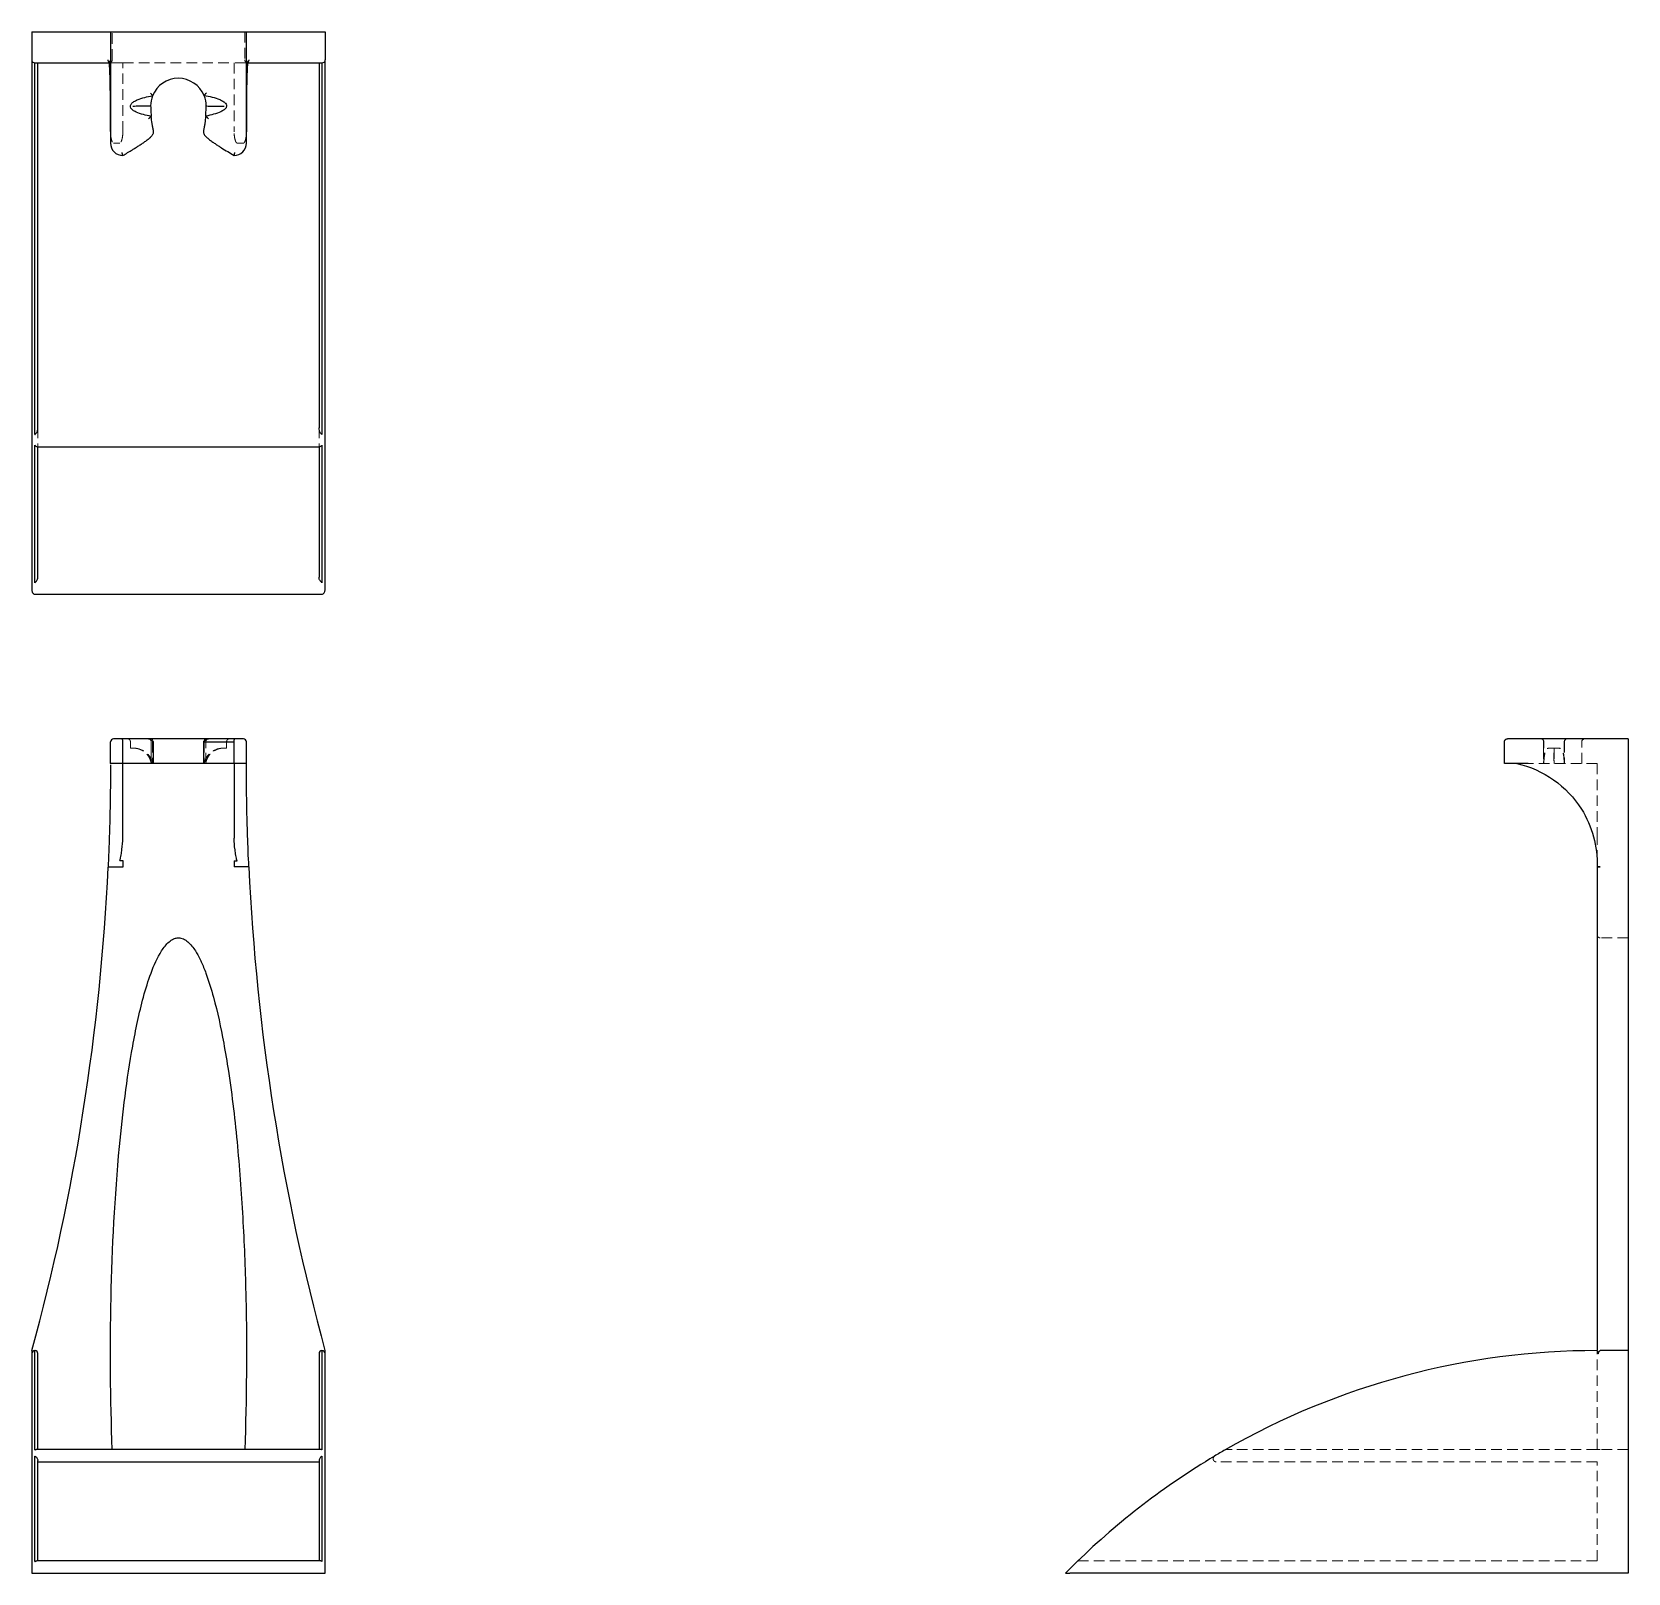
# Model space of a CAD drawing. Header units: millimetres. Extents: x 65 to 257, y 7 to 192.
import ezdxf

# ---------------------------------------------------------------- set-up
doc = ezdxf.new("R2010")
doc.units = ezdxf.units.MM
doc.linetypes.add('HIDDEN', pattern=[1.905, 1.27, -0.635])

msp = doc.modelspace()

# ---------------------------------------------------------------- linework, layer by layer
at = {"color": 7, "linetype": 'Continuous', "lineweight": 25}
for p, q in [((65.44, 191.72), (65.44, 188.39)), ((65.44, 191.72), (74.86, 191.72)), ((74.86, 191.72), (75.23, 191.72)), ((74.86, 191.72), (74.86, 178.39)), ((75.23, 191.72), (90.78, 191.72)), ((90.78, 191.72), (91.15, 191.72)), ((91.15, 178.39), (91.15, 191.72)), ((91.15, 191.72), (100.57, 191.72)), ((100.57, 191.72), (100.57, 188.39)), ((65.44, 188.14), (65.44, 188.02)), ((65.44, 188.02), (65.44, 124.84)), ((65.81, 143.45), (65.81, 188.02)), ((65.83, 188.02), (74.72, 188.02)), ((66.15, 144.28), (66.15, 188.02)), ((91.26, 188.02), (100.18, 188.02)), ((99.86, 188.02), (99.86, 144.28)), ((100.2, 188.02), (100.2, 143.45)), ((100.57, 188.02), (100.57, 188.14)), ((100.57, 124.84), (100.57, 188.02)), ((65.81, 125.71), (65.81, 142.18)), ((66.1, 142), (99.91, 142)), ((66.15, 126.35), (66.15, 142)), ((99.86, 142), (99.86, 126.35)), ((100.2, 142.18), (100.2, 125.71)), ((65.81, 124.32), (100.2, 124.32)), ((74.86, 104.03), (74.86, 106.62)), ((76.24, 106.99), (75.23, 106.99)), ((76.34, 104.03), (76.34, 106.62)), ((86.35, 106.99), (79.65, 106.99)), ((80.01, 104.03), (80.01, 106.62)), ((86, 106.62), (86, 104.03)), ((89.67, 104.03), (89.67, 106.62)), ((90.78, 106.99), (89.77, 106.99)), ((91.15, 104.03), (91.15, 106.62)), ((241.91, 104.03), (241.91, 106.62)), ((243.39, 106.99), (242.28, 106.99)), ((256.72, 106.99), (243.39, 106.99)), ((256.72, 106.99), (256.72, 106.62)), ((256.72, 106.62), (256.72, 104.03)), ((76.34, 104.03), (74.86, 104.03)), ((74.86, 104.03), (74.86, 103.95)), ((76.34, 95.09), (76.34, 104.03)), ((86.02, 104.03), (79.99, 104.03)), ((91.15, 104.03), (89.67, 104.03)), ((89.67, 104.03), (89.67, 95.07)), ((243.39, 104.03), (241.91, 104.03)), ((244.76, 104.03), (243.39, 104.03)), ((256.72, 104.03), (256.72, 33.66)), ((75.97, 92.42), (76.34, 92.42)), ((76.34, 92.42), (76.34, 91.61)), ((89.67, 92.37), (90.04, 92.37)), ((89.67, 92.37), (89.67, 91.65)), ((253.02, 92.37), (253.02, 91.65)), ((76.34, 91.61), (74.94, 91.61)), ((91.07, 91.65), (89.67, 91.65)), ((253.02, 91.65), (253.02, 33.66)), ((65.44, 33.29), (65.44, 7)), ((65.81, 21.76), (65.81, 33.66)), ((66.15, 21.81), (66.15, 33.3)), ((99.86, 33.3), (99.86, 21.81)), ((100.2, 33.66), (100.2, 21.76)), ((100.57, 7), (100.57, 33.29)), ((256.72, 33.66), (253.39, 33.66)), ((256.72, 33.66), (256.72, 7)), ((100.04, 21.81), (65.97, 21.81)), ((65.81, 8.38), (65.81, 21.02)), ((66.15, 8.48), (66.15, 20.51)), ((66.15, 20.33), (99.86, 20.33)), ((99.86, 20.51), (99.86, 8.48)), ((100.2, 21.02), (100.2, 8.38)), ((99.97, 8.48), (66.04, 8.48)), ((65.81, 7), (100.2, 7)), ((256.72, 7), (189.84, 7))]:
    msp.add_line(p, q, dxfattribs=at)
at = {"color": 7, "linetype": 'HIDDEN', "lineweight": 18}
for p, q in [((74.89, 191.72), (74.89, 188.39)), ((75.07, 188.39), (75.07, 191.72)), ((90.94, 191.72), (90.94, 188.39)), ((91.12, 188.39), (91.12, 191.72)), ((74.69, 188.15), (74.68, 188.13)), ((74.72, 188.02), (74.94, 188.02)), ((75.92, 188.02), (74.94, 188.02)), ((76.34, 188.03), (74.96, 188.03)), ((76.34, 188.03), (76.34, 188.02)), ((76.34, 188.02), (89.67, 188.02)), ((76.34, 179.77), (76.34, 188.02)), ((89.67, 188.02), (89.67, 188.02)), ((89.67, 188.02), (89.67, 179.76)), ((91.05, 188.02), (89.67, 188.02)), ((91.07, 188.02), (90.09, 188.02)), ((91.07, 188.02), (91.26, 188.02)), ((91.32, 188.13), (91.32, 188.15)), ((75.23, 178.39), (75.97, 178.39)), ((90.04, 178.39), (90.78, 178.39)), ((66.15, 144.28), (66.15, 142.37)), ((99.86, 144.28), (99.86, 142.37)), ((66.15, 142.05), (66.15, 142.37)), ((66.15, 142), (66.15, 142.05)), ((99.86, 142.05), (99.86, 142.37)), ((99.86, 142.05), (99.86, 142)), ((77.25, 106.62), (77.25, 105.88)), ((77.56, 105.88), (77.25, 105.88)), ((79.74, 106.62), (79.74, 105.88)), ((79.74, 105.88), (79.74, 104.03)), ((79.91, 106.62), (79.91, 104.03)), ((86.09, 106.62), (86.09, 104.03)), ((86.27, 106.62), (86.27, 105.88)), ((86.27, 104.03), (86.27, 105.88)), ((88.76, 105.88), (88.45, 105.88)), ((88.76, 105.88), (88.76, 106.62)), ((246.6, 106.62), (246.6, 105.88)), ((246.6, 105.88), (246.6, 104.03)), ((246.63, 106.62), (246.63, 105.88)), ((246.63, 104.03), (246.63, 105.88)), ((248.34, 105.88), (247.37, 105.88)), ((249.07, 106.62), (249.07, 104.03)), ((249.1, 106.62), (249.1, 104.03)), ((251.17, 104.03), (251.17, 106.62)), ((79.99, 104.03), (79.91, 104.03)), ((86.09, 104.03), (86.02, 104.03)), ((253.02, 104.03), (244.76, 104.03)), ((253.02, 104.03), (253.02, 95.07)), ((256.72, 83.14), (253.39, 83.14)), ((253.02, 33.3), (253.02, 33.66)), ((253.02, 21.81), (253.02, 33.3)), ((253.02, 21.81), (209.28, 21.81)), ((256.72, 21.81), (253.39, 21.81)), ((253.02, 20.33), (207.37, 20.33)), ((253.02, 8.48), (253.02, 20.33)), ((253.02, 8.48), (191.35, 8.48))]:
    msp.add_line(p, q, dxfattribs=at)
at = {"color": 7, "linetype": 'HIDDEN', "lineweight": 18, "flags": 128}
for points in [[(79.74, 181.6), (79.74, 181.6)], [(86.27, 181.63), (86.27, 181.63)]]:
    msp.add_lwpolyline(points, dxfattribs=at)
at = {"color": 7, "linetype": 'Continuous', "lineweight": 25}
for centre, radius, start, end in [((83, 182.83), 3.33, 22.2754, 158.2236), ((83, 182.83), 3.33, 158.2236, 179.4447), ((83, 182.83), 3.33, 0.2496, 22.2754), ((76.34, 178.39), 1.48, 180, 270), ((89.67, 178.39), 1.48, 270, 0), ((75.23, 106.62), 0.37, 90, 180), ((90.78, 106.62), 0.37, 0, 90), ((-192.82, 104.03), 267.68, 344.7594, 357.3426), ((358.83, 104.03), 267.68, 182.6484, 195.2406), ((65.81, 33.29), 0.37, 90, 180), ((65.78, 33.3), 0.37, 0, 83.3703), ((100.23, 33.3), 0.37, 96.6297, 180), ((100.2, 33.29), 0.37, 0, 90), ((253.02, -55.75), 89.42, 89.9999, 119.8981), ((253.02, -55.75), 89.42, 119.8981, 120.8408), ((253.02, -55.75), 89.42, 120.8408, 134.177), ((253.02, -55.75), 89.42, 134.177, 135.4288)]:
    msp.add_arc(centre, radius, start, end, dxfattribs=at)
at = {"color": 7, "linetype": 'HIDDEN', "lineweight": 18}
for centre, radius, start, end in [((251.54, 106.62), 0.37, 90, 180), ((240.72, 92.02), 12.31, 358.1036, 1.8964), ((207.37, 20.7), 0.37, 210.7763, 270)]:
    msp.add_arc(centre, radius, start, end, dxfattribs=at)
at = {"color": 7, "linetype": 'Continuous', "lineweight": 25}
for points, knots in [([(65.44, 188.39), (65.44, 188.35), (65.44, 188.31), (65.44, 188.26), (65.44, 188.24), (65.44, 188.19), (65.44, 188.16), (65.44, 188.14)], [0, 0, 0, 0, 0.25, 0.25, 0.5, 0.5, 1, 1, 1, 1]), ([(65.44, 188.14), (65.44, 188.15), (65.45, 188.16), (65.49, 188.14), (65.52, 188.12), (65.62, 188.07), (65.71, 188.02), (65.81, 188.02)], [0, 0, 0, 0, 0.25, 0.25, 0.5, 0.5, 1, 1, 1, 1]), ([(74.68, 188.13), (74.67, 188.13), (74.64, 188.16), (74.61, 188.22), (74.58, 188.3), (74.57, 188.36), (74.57, 188.39)], [0, 0, 0, 0, 0.134256, 0.405604, 0.69419, 1, 1, 1, 1]), ([(74.86, 179.77), (74.86, 180.4), (74.86, 181.66), (74.85, 183.37), (74.84, 184.89), (74.82, 186.18), (74.78, 187.19), (74.73, 187.91), (74.69, 188.13), (74.67, 188.23)], [0, 0, 0, 0, 0.146055, 0.291758, 0.437772, 0.58351, 0.728726, 0.87501, 1, 1, 1, 1]), ([(91.34, 188.23), (91.32, 188.12), (91.28, 187.9), (91.23, 187.18), (91.19, 186.16), (91.17, 184.88), (91.16, 183.36), (91.15, 181.65), (91.15, 180.39), (91.15, 179.76)], [0, 0, 0, 0, 0.1261495, 0.2722545, 0.4172656, 0.5628307, 0.7086298, 0.8541507, 1, 1, 1, 1]), ([(91.44, 188.39), (91.44, 188.36), (91.43, 188.3), (91.4, 188.22), (91.36, 188.16), (91.34, 188.14), (91.33, 188.13)], [0, 0, 0, 0, 0.309664, 0.601889, 0.876661, 1, 1, 1, 1]), ([(100.2, 188.02), (100.3, 188.02), (100.39, 188.07), (100.49, 188.12), (100.52, 188.14), (100.56, 188.16), (100.57, 188.15), (100.57, 188.14)], [0, 0, 0, 0, 0.5, 0.5, 0.75, 0.75, 1, 1, 1, 1]), ([(100.57, 188.14), (100.57, 188.16), (100.57, 188.19), (100.57, 188.24), (100.57, 188.26), (100.57, 188.31), (100.57, 188.35), (100.57, 188.39)], [0, 0, 0, 0, 0.5, 0.5, 0.75, 0.75, 1, 1, 1, 1]), ([(79.74, 181.6), (79.42, 181.66), (78.79, 181.79), (78.11, 182.02), (77.72, 182.22), (77.54, 182.34), (77.42, 182.45), (77.35, 182.53), (77.26, 182.66), (77.23, 182.81), (77.28, 182.98), (77.39, 183.16), (77.65, 183.37), (78.19, 183.65), (78.95, 183.89), (79.59, 184.02), (79.91, 184.07)], [3.1897254, 3.1897254, 3.1897254, 3.1897254, 3.3255225, 3.4613195, 3.4952688, 3.529218, 3.5631673, 3.5801419, 3.5971165, 3.6650151, 3.6989643, 3.7329136, 3.8008121, 3.8687106, 4.0045077, 4.1403047, 4.1403047, 4.1403047, 4.1403047]), ([(79.91, 184.07), (79.91, 184.07), (79.91, 184.07), (79.9, 184.09), (79.88, 184.11), (79.86, 184.14), (79.82, 184.18), (79.75, 184.27), (79.69, 184.35), (79.65, 184.4)], [0, 0, 0, 0, 0.091196, 0.186205, 0.285649, 0.38996, 0.499588, 0.689429, 1, 1, 1, 1]), ([(86.09, 184.1), (86.09, 184.1), (86.09, 184.1), (86.1, 184.11), (86.12, 184.13), (86.14, 184.16), (86.17, 184.2), (86.21, 184.25), (86.25, 184.31), (86.3, 184.37), (86.33, 184.41), (86.35, 184.43)], [0, 0, 0, 0, 0.089777, 0.183883, 0.282958, 0.387594, 0.498359, 0.610321, 0.748792, 0.873969, 1, 1, 1, 1]), ([(86.09, 184.1), (86.41, 184.05), (87.05, 183.92), (87.74, 183.71), (88.15, 183.52), (88.34, 183.41), (88.5, 183.3), (88.59, 183.22), (88.74, 183.04), (88.79, 182.86), (88.7, 182.6), (88.49, 182.38), (87.98, 182.08), (87.23, 181.83), (86.59, 181.69), (86.27, 181.63)], [3.1791586, 3.1791586, 3.1791586, 3.1791586, 3.3151281, 3.4510976, 3.4850899, 3.5190823, 3.5530747, 3.578569, 3.587067, 3.6890441, 3.7230365, 3.7910213, 3.859006, 3.9949755, 4.1309449, 4.1309449, 4.1309449, 4.1309449]), ([(77.54, 182.84), (77.8, 182.84), (78.06, 182.85), (78.54, 182.85), (78.76, 182.85), (79.15, 182.86), (79.31, 182.86), (79.56, 182.86), (79.64, 182.86), (79.67, 182.87)], [0, 0, 0, 0, 0.25, 0.25, 0.5, 0.5, 0.75, 0.75, 1, 1, 1, 1]), ([(86.34, 182.85), (86.37, 182.85), (86.45, 182.84), (86.7, 182.84), (86.86, 182.84), (87.25, 182.83), (87.47, 182.83), (87.95, 182.82), (88.21, 182.82), (88.47, 182.81)], [0, 0, 0, 0, 0.25, 0.25, 0.5, 0.5, 0.75, 0.75, 1, 1, 1, 1]), ([(76.34, 176.91), (76.72, 177.14), (77.23, 177.44), (77.86, 177.83), (78.18, 178.03), (78.43, 178.2), (78.68, 178.36), (78.99, 178.57), (79.3, 178.8), (79.51, 178.97), (79.62, 179.07), (79.68, 179.12), (79.74, 179.19), (79.82, 179.27), (79.9, 179.38), (79.97, 179.5), (80, 179.6), (80.01, 179.68), (80.01, 179.73), (80.01, 179.78), (80.01, 179.82), (80, 179.9), (79.98, 179.99), (79.95, 180.15), (79.9, 180.39), (79.82, 180.89), (79.77, 181.31), (79.74, 181.6)], [0, 0, 0, 0, 0.1794878, 0.2393171, 0.2991463, 0.329061, 0.3589756, 0.4188049, 0.4786341, 0.5085488, 0.5235061, 0.5309847, 0.5384634, 0.5534207, 0.568378, 0.5758567, 0.579596, 0.5833353, 0.5870747, 0.590814, 0.5945533, 0.5982927, 0.61325, 0.6282073, 0.6581219, 0.7179512, 0.8376097, 0.8376097, 0.8376097, 0.8376097]), ([(79.4, 181.29), (79.41, 181.29), (79.42, 181.31), (79.46, 181.34), (79.52, 181.4), (79.58, 181.45), (79.64, 181.51), (79.69, 181.56), (79.73, 181.59), (79.74, 181.6), (79.74, 181.6)], [0, 0, 0, 0, 0.02927, 0.113234, 0.251736, 0.387331, 0.503038, 0.685905, 0.850089, 1, 1, 1, 1]), ([(86.27, 181.63), (86.24, 181.34), (86.2, 180.98), (86.13, 180.56), (86.09, 180.35), (86.06, 180.17), (86.03, 180.02), (86.01, 179.91), (86, 179.82), (86, 179.76), (86, 179.69), (86.02, 179.58), (86.05, 179.49), (86.11, 179.39), (86.18, 179.29), (86.25, 179.21), (86.3, 179.17), (86.33, 179.13), (86.38, 179.08), (86.46, 179.01), (86.55, 178.94), (86.74, 178.79), (87.02, 178.59), (87.39, 178.33), (87.77, 178.08), (88.27, 177.76), (88.91, 177.37), (89.42, 177.06), (89.67, 176.91)], [0.1301039, 0.1301039, 0.1301039, 0.1301039, 0.2502001, 0.2802242, 0.3102483, 0.3402723, 0.3552844, 0.3702964, 0.3778024, 0.3815554, 0.3853084, 0.3928145, 0.3965675, 0.4003205, 0.4153325, 0.4303445, 0.4340976, 0.4378506, 0.4453566, 0.4603686, 0.4753806, 0.4903927, 0.5504408, 0.6104889, 0.6705371, 0.7305852, 0.8506815, 0.9707777, 0.9707777, 0.9707777, 0.9707777]), ([(86.61, 181.32), (86.59, 181.33), (86.56, 181.36), (86.51, 181.4), (86.48, 181.44), (86.45, 181.46), (86.42, 181.49), (86.37, 181.54), (86.32, 181.58), (86.28, 181.62), (86.27, 181.62), (86.27, 181.63)], [0, 0, 0, 0, 0.115212, 0.209516, 0.282972, 0.33561, 0.42328, 0.503131, 0.685728, 0.849905, 1, 1, 1, 1]), ([(76.34, 176.91), (76.34, 176.91), (76.34, 176.91), (76.33, 176.93), (76.33, 176.95), (76.32, 176.98), (76.31, 177.01), (76.3, 177.06), (76.28, 177.11), (76.27, 177.16), (76.26, 177.22), (76.25, 177.26), (76.24, 177.28)], [0, 0, 0, 0, 0.096485, 0.193462, 0.291101, 0.389543, 0.488892, 0.58921, 0.690515, 0.792787, 0.895974, 1, 1, 1, 1]), ([(89.67, 176.91), (89.67, 176.91), (89.67, 176.91), (89.68, 176.93), (89.68, 176.95), (89.69, 176.98), (89.7, 177.02), (89.72, 177.09), (89.74, 177.18), (89.76, 177.25), (89.77, 177.28)], [0, 0, 0, 0, 0.096612, 0.194787, 0.29467, 0.396284, 0.499722, 0.645121, 0.811958, 1, 1, 1, 1]), ([(65.81, 143.45), (65.81, 143.46), (65.82, 143.47), (65.83, 143.48), (65.84, 143.49), (65.86, 143.51), (65.87, 143.53), (65.91, 143.57), (65.94, 143.6), (65.97, 143.63)], [0, 0, 0, 0, 0.125, 0.125, 0.25, 0.25, 0.5, 0.5, 1, 1, 1, 1]), ([(65.97, 143.63), (66.05, 143.72), (66.09, 143.83), (66.14, 144.05), (66.15, 144.17), (66.15, 144.28)], [0, 0, 0, 0, 0.5, 0.5, 1, 1, 1, 1]), ([(100.04, 143.63), (99.96, 143.72), (99.92, 143.83), (99.87, 144.05), (99.86, 144.17), (99.86, 144.28)], [0, 0, 0, 0, 0.5, 0.5, 1, 1, 1, 1]), ([(100.2, 143.45), (100.2, 143.46), (100.19, 143.47), (100.18, 143.48), (100.17, 143.49), (100.15, 143.51), (100.14, 143.53), (100.1, 143.57), (100.07, 143.6), (100.04, 143.63)], [0, 0, 0, 0, 0.125, 0.125, 0.25, 0.25, 0.5, 0.5, 1, 1, 1, 1]), ([(65.81, 142.18), (65.81, 142.17), (65.82, 142.16), (65.86, 142.12), (65.94, 142.06), (66.04, 142), (66.09, 142), (66.1, 142)], [0, 0, 0, 0, 0.028743, 0.095181, 0.400393, 0.812083, 1, 1, 1, 1]), ([(100.2, 142.18), (100.2, 142.17), (100.19, 142.16), (100.15, 142.12), (100.07, 142.06), (99.97, 142), (99.92, 142), (99.91, 142)], [0, 0, 0, 0, 0.028743, 0.095181, 0.400393, 0.812083, 1, 1, 1, 1]), ([(65.44, 124.84), (65.44, 124.78), (65.45, 124.72), (65.48, 124.61), (65.5, 124.55), (65.56, 124.45), (65.6, 124.41), (65.7, 124.34), (65.75, 124.32), (65.81, 124.32)], [0, 0, 0, 0, 0.25, 0.25, 0.5, 0.5, 0.75, 0.75, 1, 1, 1, 1]), ([(65.81, 125.71), (65.81, 125.72), (65.82, 125.73), (65.84, 125.75), (65.85, 125.76), (65.88, 125.78), (65.91, 125.8), (65.97, 125.87), (66.01, 125.91), (66.04, 125.96)], [0, 0, 0, 0, 0.125, 0.125, 0.25, 0.25, 0.5, 0.5, 1, 1, 1, 1]), ([(100.2, 125.71), (100.2, 125.72), (100.19, 125.73), (100.17, 125.75), (100.16, 125.76), (100.12, 125.78), (100.1, 125.8), (100.04, 125.87), (100, 125.91), (99.97, 125.96)], [0, 0, 0, 0, 0.125, 0.125, 0.25, 0.25, 0.5, 0.5, 1, 1, 1, 1]), ([(100.2, 124.32), (100.26, 124.32), (100.31, 124.34), (100.41, 124.41), (100.45, 124.45), (100.54, 124.6), (100.57, 124.72), (100.57, 124.84)], [0, 0, 0, 0, 0.25, 0.25, 0.5, 0.5, 1, 1, 1, 1]), ([(76.34, 106.62), (76.34, 106.64), (76.34, 106.68), (76.33, 106.74), (76.33, 106.79), (76.32, 106.84), (76.31, 106.88), (76.3, 106.92), (76.28, 106.95), (76.27, 106.98), (76.26, 106.99), (76.25, 106.99), (76.24, 106.99)], [0, 0, 0, 0, 0.096485, 0.193462, 0.291101, 0.389543, 0.488892, 0.58921, 0.690515, 0.792787, 0.895974, 1, 1, 1, 1]), ([(79.4, 106.99), (79.43, 106.99), (79.46, 106.99), (79.52, 106.99), (79.54, 106.99), (79.59, 106.99), (79.61, 106.99), (79.64, 106.99), (79.64, 106.99), (79.64, 106.99), (79.64, 106.99), (79.62, 106.99), (79.58, 106.99), (79.47, 106.99), (79.38, 106.99), (79.1, 106.99), (78.9, 106.99), (78.3, 106.99), (77.9, 106.99), (77.07, 106.99), (76.66, 106.99), (76.24, 106.99)], [0, 0, 0, 0, 0.125, 0.125, 0.1875, 0.1875, 0.25, 0.25, 0.265625, 0.265625, 0.28125, 0.28125, 0.3125, 0.3125, 0.375, 0.375, 0.5, 0.5, 0.75, 0.75, 1, 1, 1, 1]), ([(80.01, 106.62), (80.01, 106.64), (80.01, 106.67), (79.96, 106.69), (79.92, 106.73), (79.88, 106.76), (79.87, 106.78), (79.86, 106.79), (79.85, 106.8), (79.84, 106.81), (79.84, 106.82), (79.84, 106.83), (79.84, 106.85), (79.85, 106.86), (79.87, 106.89), (79.9, 106.9), (79.84, 106.93), (79.73, 106.96), (79.6, 106.98), (79.53, 106.98), (79.5, 106.98)], [0, 0, 0, 0, 0.061172, 0.126123, 0.168295, 0.183575, 0.195895, 0.205949, 0.210479, 0.214923, 0.21952, 0.224524, 0.236681, 0.253265, 0.276377, 0.3558, 0.455918, 0.564533, 0.77779, 1, 1, 1, 1]), ([(79.85, 106.86), (79.84, 106.87), (79.81, 106.92), (79.74, 106.98), (79.68, 106.99), (79.65, 106.99)], [0, 0, 0, 0, 0.132385, 0.565514, 1, 1, 1, 1]), ([(86.55, 106.99), (86.53, 106.99), (86.47, 106.99), (86.35, 106.97), (86.21, 106.94), (86.11, 106.9), (86.14, 106.89), (86.16, 106.86), (86.16, 106.85), (86.16, 106.83), (86.16, 106.82), (86.16, 106.81), (86.15, 106.8), (86.14, 106.79), (86.13, 106.78), (86.11, 106.76), (86.09, 106.74), (86.06, 106.72), (86.02, 106.69), (86, 106.67), (86, 106.64), (86, 106.62)], [0, 0, 0, 0, 0.108228, 0.366047, 0.526208, 0.657711, 0.7304, 0.751274, 0.766016, 0.776694, 0.781132, 0.785308, 0.789495, 0.793934, 0.804248, 0.817332, 0.833909, 0.855202, 0.883093, 0.949497, 1, 1, 1, 1]), ([(86, 106.62), (86, 106.62), (86, 106.62), (86, 106.62), (86.03, 106.62), (86.15, 106.62), (86.4, 106.62), (86.71, 106.62), (87.34, 106.62), (88.33, 106.62), (89.22, 106.62), (89.67, 106.62)], [0, 0, 0, 0, 0.006421, 0.026442, 0.054075, 0.096128, 0.189328, 0.269157, 0.346192, 0.674393, 1, 1, 1, 1]), ([(86.15, 106.87), (86.16, 106.87), (86.19, 106.92), (86.25, 106.98), (86.32, 106.99), (86.35, 106.99)], [0, 0, 0, 0, 0.107393, 0.552911, 1, 1, 1, 1]), ([(89.77, 106.99), (89.35, 106.99), (88.93, 106.99), (88.11, 106.99), (87.7, 106.99), (87.1, 106.99), (86.91, 106.99), (86.63, 106.99), (86.54, 106.99), (86.42, 106.99), (86.38, 106.99), (86.36, 106.99), (86.37, 106.99), (86.4, 106.99), (86.43, 106.99), (86.47, 106.99), (86.49, 106.99), (86.55, 106.99), (86.59, 106.99), (86.61, 106.99)], [0, 0, 0, 0, 0.25, 0.25, 0.5, 0.5, 0.625, 0.625, 0.6875, 0.6875, 0.71875, 0.71875, 0.75, 0.75, 0.8125, 0.8125, 0.875, 0.875, 1, 1, 1, 1]), ([(89.67, 106.62), (89.67, 106.64), (89.67, 106.68), (89.68, 106.74), (89.68, 106.79), (89.69, 106.84), (89.7, 106.9), (89.72, 106.94), (89.74, 106.98), (89.76, 106.99), (89.77, 106.99)], [0, 0, 0, 0, 0.096612, 0.194787, 0.29467, 0.396284, 0.499722, 0.645121, 0.811958, 1, 1, 1, 1]), ([(241.91, 106.62), (241.91, 106.64), (241.91, 106.68), (241.93, 106.74), (241.95, 106.79), (241.98, 106.84), (242.02, 106.9), (242.09, 106.94), (242.18, 106.98), (242.25, 106.99), (242.28, 106.99)], [0, 0, 0, 0, 0.096612, 0.194787, 0.29467, 0.396284, 0.499722, 0.645121, 0.811958, 1, 1, 1, 1]), ([(74.86, 103.85), (74.86, 103.66), (74.86, 103.22), (74.85, 102.19), (74.84, 100.85), (74.82, 99.28), (74.78, 97.53), (74.73, 95.63), (74.66, 93.64), (74.6, 92.29), (74.57, 91.62)], [0, 0, 0, 0, 0.099471, 0.228052, 0.356908, 0.485521, 0.613673, 0.742767, 0.87191, 1, 1, 1, 1]), ([(80, 104.03), (79.99, 104.03), (79.99, 104.03), (79.69, 104.03), (79.14, 104.03), (78.35, 104.03), (77.38, 104.03), (76.71, 104.03), (76.34, 104.03)], [0, 0, 0, 0, 0.044153, 0.12848, 0.277628, 0.499859, 0.727159, 1, 1, 1, 1]), ([(89.67, 104.03), (89.27, 104.03), (88.55, 104.03), (87.6, 104.03), (86.9, 104.03), (86.43, 104.03), (86.17, 104.03), (86.01, 104.03), (86.01, 104.03), (86.02, 104.03)], [0, 0, 0, 0, 0.293205, 0.533018, 0.718508, 0.826792, 0.90526, 0.96176, 1, 1, 1, 1]), ([(91.44, 91.66), (91.32, 94.16), (91.19, 98.34), (91.15, 102.32), (91.15, 103.64), (91.15, 104.03)], [0.196842, 0.196842, 0.196842, 0.196842, 1.209655, 1.885352, 2.379649, 2.379649, 2.379649, 2.379649]), ([(243.39, 104.03), (244.97, 103.68), (247.99, 102.34), (251.97, 98.15), (253.09, 94.08), (253.02, 91.65)], [0.015442, 0.015442, 0.015442, 0.015442, 0.691139, 1.366836, 2.380382, 2.380382, 2.380382, 2.380382]), ([(75.97, 92.42), (75.98, 92.42), (75.98, 92.43), (75.99, 92.44), (75.99, 92.45), (76, 92.47), (76.01, 92.48), (76.02, 92.52), (76.03, 92.55), (76.05, 92.63), (76.06, 92.68), (76.09, 92.85), (76.11, 92.96), (76.17, 93.29), (76.21, 93.52), (76.29, 94.19), (76.34, 94.63), (76.34, 95.09)], [0, 0, 0, 0, 0.007812, 0.007812, 0.015625, 0.015625, 0.03125, 0.03125, 0.0625, 0.0625, 0.125, 0.125, 0.25, 0.25, 0.5, 0.5, 1, 1, 1, 1]), ([(90.04, 92.37), (90.03, 92.37), (90.03, 92.37), (90.02, 92.39), (90.02, 92.39), (90.01, 92.41), (90, 92.43), (89.99, 92.47), (89.98, 92.49), (89.96, 92.58), (89.95, 92.63), (89.92, 92.8), (89.9, 92.91), (89.84, 93.25), (89.81, 93.48), (89.72, 94.16), (89.67, 94.61), (89.67, 95.07)], [0, 0, 0, 0, 0.007812, 0.007812, 0.015625, 0.015625, 0.03125, 0.03125, 0.0625, 0.0625, 0.125, 0.125, 0.25, 0.25, 0.5, 0.5, 1, 1, 1, 1]), ([(74.94, 91.61), (74.92, 91.61), (74.88, 91.61), (74.82, 91.61), (74.76, 91.62), (74.71, 91.62), (74.65, 91.62), (74.61, 91.62), (74.58, 91.62), (74.57, 91.62), (74.57, 91.62)], [0, 0, 0, 0, 0.094216, 0.197236, 0.309058, 0.429676, 0.559086, 0.69728, 0.844254, 1, 1, 1, 1]), ([(91.44, 91.66), (91.44, 91.66), (91.44, 91.66), (91.42, 91.66), (91.4, 91.66), (91.37, 91.66), (91.34, 91.66), (91.3, 91.66), (91.26, 91.66), (91.22, 91.66), (91.18, 91.66), (91.14, 91.65), (91.11, 91.65), (91.08, 91.65), (91.07, 91.65)], [0, 0, 0, 0, 0.104849, 0.205788, 0.302818, 0.395936, 0.485143, 0.570437, 0.651817, 0.729284, 0.802836, 0.872473, 0.938195, 1, 1, 1, 1]), ([(253.39, 91.66), (253.37, 91.66), (253.33, 91.66), (253.27, 91.66), (253.22, 91.66), (253.17, 91.66), (253.13, 91.66), (253.1, 91.66), (253.07, 91.66), (253.05, 91.66), (253.04, 91.66), (253.03, 91.65), (253.02, 91.65), (253.02, 91.65), (253.02, 91.65)], [0, 0, 0, 0, 0.104849, 0.205788, 0.302818, 0.395936, 0.485143, 0.570437, 0.651817, 0.729284, 0.802836, 0.872473, 0.938195, 1, 1, 1, 1]), ([(75.07, 21.81), (74.84, 27.87), (74.75, 40), (75.58, 56.12), (76.93, 67.2), (78.08, 73.11), (78.78, 76.06), (79.67, 78.93), (80.66, 81.22), (81.68, 82.55), (82.36, 83.02), (82.76, 83.13), (83.15, 83.15), (83.6, 83.05), (84.33, 82.55), (84.99, 81.7), (85.46, 80.84), (85.89, 79.95), (86.49, 78.45), (87.48, 75.21), (88.32, 71.27), (89.31, 65.31), (90.14, 58.13), (90.79, 49.06), (91.24, 36.97), (91.17, 27.87), (90.94, 21.81)], [2.052552, 2.052552, 2.052552, 2.052552, 4.511629, 6.970706, 8.610091, 9.019937, 9.429784, 9.83963, 10.249476, 10.454399, 10.556861, 10.633707, 10.659322, 10.761784, 10.864245, 11.069169, 11.222861, 11.274092, 11.479015, 11.888861, 12.657323, 13.1184, 14.347938, 15.577477, 16.807016, 19.266093, 19.266093, 19.266093, 19.266093]), ([(65.44, 33.66), (65.44, 33.66), (65.44, 33.64), (65.44, 33.58), (65.44, 33.55), (65.44, 33.44), (65.44, 33.37), (65.44, 33.29)], [0, 0, 0, 0, 0.25, 0.25, 0.5, 0.5, 1, 1, 1, 1]), ([(100.57, 33.29), (100.57, 33.37), (100.57, 33.44), (100.57, 33.55), (100.57, 33.58), (100.57, 33.64), (100.57, 33.66), (100.57, 33.66)], [0, 0, 0, 0, 0.5, 0.5, 0.75, 0.75, 1, 1, 1, 1]), ([(253.02, 33.66), (253.02, 33.66), (253.07, 33.62), (253.12, 33.53), (253.14, 33.49), (253.16, 33.39), (253.15, 33.34), (253.14, 33.29)], [0, 0, 0, 0, 0.5, 0.5, 0.75, 0.75, 1, 1, 1, 1]), ([(253.14, 33.29), (253.16, 33.37), (253.19, 33.44), (253.24, 33.55), (253.26, 33.58), (253.31, 33.64), (253.35, 33.66), (253.39, 33.66)], [0, 0, 0, 0, 0.5, 0.5, 0.75, 0.75, 1, 1, 1, 1]), ([(65.81, 21.76), (65.81, 21.77), (65.82, 21.77), (65.83, 21.78), (65.84, 21.78), (65.86, 21.79), (65.87, 21.8), (65.91, 21.81), (65.94, 21.81), (65.97, 21.81)], [0, 0, 0, 0, 0.125, 0.125, 0.25, 0.25, 0.5, 0.5, 1, 1, 1, 1]), ([(100.2, 21.76), (100.2, 21.77), (100.19, 21.77), (100.18, 21.78), (100.17, 21.78), (100.15, 21.79), (100.14, 21.8), (100.1, 21.81), (100.07, 21.81), (100.04, 21.81)], [0, 0, 0, 0, 0.125, 0.125, 0.25, 0.25, 0.5, 0.5, 1, 1, 1, 1]), ([(65.81, 21.02), (65.81, 21.01), (65.82, 21.01), (65.84, 20.99), (65.85, 20.99), (65.88, 20.96), (65.9, 20.95), (65.96, 20.9), (65.99, 20.86), (66.06, 20.77), (66.09, 20.72), (66.14, 20.62), (66.15, 20.56), (66.15, 20.51)], [0, 0, 0, 0, 0.0625, 0.0625, 0.125, 0.125, 0.25, 0.25, 0.5, 0.5, 0.75, 0.75, 1, 1, 1, 1]), ([(100.2, 21.02), (100.2, 21.01), (100.19, 21.01), (100.17, 20.99), (100.16, 20.99), (100.13, 20.96), (100.11, 20.95), (100.05, 20.9), (100.02, 20.86), (99.95, 20.77), (99.92, 20.72), (99.87, 20.62), (99.86, 20.56), (99.86, 20.51)], [0, 0, 0, 0, 0.0625, 0.0625, 0.125, 0.125, 0.25, 0.25, 0.5, 0.5, 0.75, 0.75, 1, 1, 1, 1]), ([(65.81, 8.38), (65.81, 8.39), (65.82, 8.4), (65.84, 8.41), (65.85, 8.42), (65.88, 8.44), (65.91, 8.45), (65.97, 8.47), (66.01, 8.48), (66.04, 8.48)], [0, 0, 0, 0, 0.125, 0.125, 0.25, 0.25, 0.5, 0.5, 1, 1, 1, 1]), ([(100.2, 8.38), (100.2, 8.39), (100.19, 8.4), (100.17, 8.41), (100.16, 8.42), (100.12, 8.44), (100.1, 8.45), (100.04, 8.47), (100, 8.48), (99.97, 8.48)], [0, 0, 0, 0, 0.125, 0.125, 0.25, 0.25, 0.5, 0.5, 1, 1, 1, 1]), ([(65.44, 7), (65.44, 7), (65.45, 7), (65.48, 7), (65.5, 7), (65.56, 7), (65.6, 7), (65.7, 7), (65.75, 7), (65.81, 7)], [0, 0, 0, 0, 0.25, 0.25, 0.5, 0.5, 0.75, 0.75, 1, 1, 1, 1]), ([(100.2, 7), (100.26, 7), (100.31, 7), (100.41, 7), (100.45, 7), (100.54, 7), (100.57, 7), (100.57, 7)], [0, 0, 0, 0, 0.25, 0.25, 0.5, 0.5, 1, 1, 1, 1]), ([(189.32, 7), (189.32, 7), (189.34, 7), (189.41, 7), (189.45, 7), (189.6, 7), (189.72, 7), (189.84, 7)], [0, 0, 0, 0, 0.25, 0.25, 0.5, 0.5, 1, 1, 1, 1])]:
    msp.add_open_spline(points, degree=3, knots=knots, dxfattribs=at)
for points in [[(65.81, 188.02), (65.82, 188.02), (65.82, 188.02), (65.83, 188.02)], [(100.18, 188.02), (100.19, 188.02), (100.19, 188.02), (100.2, 188.02)], [(79.67, 182.87), (79.68, 182.76), (79.68, 182.66), (79.68, 182.56)], [(79.68, 182.56), (79.7, 182.23), (79.72, 181.91), (79.74, 181.6)], [(86.27, 181.63), (86.3, 181.93), (86.31, 182.25), (86.33, 182.57)], [(86.33, 182.57), (86.33, 182.66), (86.33, 182.75), (86.34, 182.85)], [(66.04, 125.96), (66.12, 126.07), (66.15, 126.21), (66.15, 126.35)], [(99.97, 125.96), (99.89, 126.07), (99.86, 126.21), (99.86, 126.35)], [(65.81, 33.66), (65.82, 33.66), (65.82, 33.66), (65.83, 33.66)], [(100.18, 33.66), (100.19, 33.66), (100.19, 33.66), (100.2, 33.66)]]:
    msp.add_open_spline(points, degree=3, dxfattribs=at)
at = {"color": 7, "linetype": 'HIDDEN', "lineweight": 18}
for points, knots in [([(74.85, 188.39), (74.84, 188.34), (74.83, 188.24), (74.75, 188.12), (74.63, 188.04), (74.53, 188.02), (74.48, 188.02)], [0, 0, 0, 0, 0.250056, 0.499941, 0.749856, 1, 1, 1, 1]), ([(74.94, 188.02), (74.9, 188.02), (74.82, 188.03), (74.73, 188.08), (74.69, 188.12), (74.68, 188.13)], [0, 0, 0, 0, 0.402013, 0.875226, 1, 1, 1, 1]), ([(74.96, 188.03), (74.92, 188.03), (74.87, 188.03), (74.81, 188.06), (74.75, 188.09), (74.7, 188.14), (74.69, 188.15), (74.69, 188.16)], [0, 0, 0, 0, 0.1073396, 0.1782127, 0.2721226, 0.5610246, 1, 1, 1, 1]), ([(74.7, 188.02), (74.8, 188.02), (74.89, 188.06), (75.03, 188.2), (75.07, 188.29), (75.07, 188.39)], [0, 0, 0, 0, 0.5, 0.5, 1, 1, 1, 1]), ([(74.88, 188.39), (74.86, 188.39), (74.84, 188.39), (74.89, 188.39), (74.89, 188.39)], [0, 0, 0, 0, 0.949477, 1, 1, 1, 1]), ([(75.97, 188.02), (75.97, 188.02), (75.97, 188.02), (75.98, 188.02), (76, 188.02), (76.03, 188.02), (76.11, 188.02), (76.2, 188.02), (76.22, 188.02), (76.23, 188.02)], [0, 0, 0, 0, 0.003778, 0.008615, 0.020145, 0.064159, 0.238493, 0.934135, 1, 1, 1, 1]), ([(90.04, 188.02), (90.04, 188.02), (90.04, 188.02), (90.03, 188.02), (90.02, 188.02), (89.98, 188.02), (89.91, 188.02), (89.82, 188.02), (89.79, 188.02), (89.79, 188.02)], [0, 0, 0, 0, 0.003266, 0.007405, 0.017438, 0.056602, 0.211719, 0.830759, 1, 1, 1, 1]), ([(90.94, 188.39), (90.94, 188.29), (90.98, 188.2), (91.12, 188.06), (91.21, 188.02), (91.31, 188.02)], [0, 0, 0, 0, 0.5, 0.5, 1, 1, 1, 1]), ([(91.32, 188.15), (91.32, 188.15), (91.31, 188.13), (91.26, 188.09), (91.2, 188.05), (91.14, 188.03), (91.09, 188.03), (91.05, 188.02)], [0, 0, 0, 0, 0.4399129, 0.7294157, 0.8231723, 0.893669, 1, 1, 1, 1]), ([(91.33, 188.13), (91.32, 188.12), (91.28, 188.08), (91.19, 188.03), (91.11, 188.02), (91.07, 188.02)], [0, 0, 0, 0, 0.135975, 0.603127, 1, 1, 1, 1]), ([(91.53, 188.02), (91.48, 188.02), (91.38, 188.04), (91.26, 188.12), (91.18, 188.24), (91.17, 188.34), (91.16, 188.39)], [0, 0, 0, 0, 0.250144, 0.500058, 0.749943, 1, 1, 1, 1]), ([(74.86, 179.77), (74.86, 179.52), (74.88, 179.28), (74.95, 178.91), (74.98, 178.79), (75.04, 178.62), (75.06, 178.56), (75.11, 178.48), (75.13, 178.45), (75.17, 178.41), (75.2, 178.39), (75.23, 178.39)], [0, 0, 0, 0, 0.5, 0.5, 0.75, 0.75, 0.875, 0.875, 0.9375, 0.9375, 1, 1, 1, 1]), ([(76.34, 179.77), (76.34, 179.52), (76.32, 179.28), (76.25, 178.91), (76.22, 178.79), (76.16, 178.62), (76.13, 178.56), (76.09, 178.48), (76.07, 178.45), (76.03, 178.41), (76, 178.39), (75.97, 178.39)], [0, 0, 0, 0, 0.5, 0.5, 0.75, 0.75, 0.875, 0.875, 0.9375, 0.9375, 1, 1, 1, 1]), ([(90.04, 178.39), (90.01, 178.39), (89.98, 178.41), (89.94, 178.45), (89.92, 178.48), (89.87, 178.56), (89.85, 178.62), (89.79, 178.79), (89.76, 178.91), (89.69, 179.27), (89.67, 179.52), (89.67, 179.76)], [0, 0, 0, 0, 0.0625, 0.0625, 0.125, 0.125, 0.25, 0.25, 0.5, 0.5, 1, 1, 1, 1]), ([(90.78, 178.39), (90.81, 178.39), (90.84, 178.41), (90.88, 178.45), (90.9, 178.48), (90.95, 178.56), (90.97, 178.62), (91.03, 178.79), (91.06, 178.91), (91.13, 179.27), (91.15, 179.52), (91.15, 179.76)], [0, 0, 0, 0, 0.0625, 0.0625, 0.125, 0.125, 0.25, 0.25, 0.5, 0.5, 1, 1, 1, 1]), ([(66.1, 142), (66.11, 142), (66.13, 142), (66.15, 142.01), (66.15, 142.04), (66.15, 142.05)], [0, 0, 0, 0, 0.156466, 0.640256, 1, 1, 1, 1]), ([(99.91, 142), (99.9, 142), (99.88, 142), (99.86, 142.01), (99.86, 142.04), (99.86, 142.05)], [0, 0, 0, 0, 0.156466, 0.640256, 1, 1, 1, 1]), ([(76.88, 106.99), (76.93, 106.99), (77.02, 106.98), (77.15, 106.89), (77.23, 106.77), (77.24, 106.67), (77.25, 106.62)], [0, 0, 0, 0, 0.251178, 0.501047, 0.750544, 1, 1, 1, 1]), ([(79.74, 104.03), (79.72, 104.17), (79.69, 104.3), (79.6, 104.55), (79.54, 104.67), (79.41, 104.91), (79.33, 105.02), (79.16, 105.22), (79.06, 105.31), (78.86, 105.48), (78.75, 105.55), (78.52, 105.68), (78.4, 105.73), (78.16, 105.81), (78.03, 105.84), (77.79, 105.87), (77.67, 105.88), (77.56, 105.88)], [0, 0, 0, 0, 0.125, 0.125, 0.25, 0.25, 0.375, 0.375, 0.5, 0.5, 0.625, 0.625, 0.75, 0.75, 0.875, 0.875, 1, 1, 1, 1]), ([(79.91, 104.03), (79.85, 104.24), (79.74, 104.66), (79.32, 105.19), (78.91, 105.54), (78.62, 105.63), (78.56, 105.65)], [0, 0, 0, 0, 0.2871104, 0.5785165, 0.9052589, 1, 1, 1, 1]), ([(79.4, 106.99), (79.41, 106.99), (79.42, 106.99), (79.46, 106.99), (79.52, 106.97), (79.58, 106.94), (79.64, 106.89), (79.69, 106.82), (79.73, 106.72), (79.74, 106.66), (79.74, 106.62)], [0, 0, 0, 0, 0.02927, 0.113234, 0.251736, 0.387331, 0.503038, 0.685905, 0.850089, 1, 1, 1, 1]), ([(79.91, 106.62), (79.91, 106.65), (79.91, 106.69), (79.89, 106.77), (79.87, 106.82), (79.85, 106.85), (79.85, 106.86)], [0, 0, 0, 0, 0.267464, 0.551527, 0.855063, 1, 1, 1, 1]), ([(86.09, 106.62), (86.09, 106.65), (86.09, 106.69), (86.11, 106.77), (86.13, 106.82), (86.15, 106.85), (86.15, 106.87)], [0, 0, 0, 0, 0.25759, 0.531195, 0.823584, 1, 1, 1, 1]), ([(86.09, 104.03), (86.14, 104.24), (86.26, 104.66), (86.68, 105.2), (87.25, 105.62), (87.77, 105.82), (88.04, 105.84), (88.07, 105.85)], [0, 0, 0, 0, 0.2184124, 0.4400483, 0.6885635, 0.9615712, 1, 1, 1, 1]), ([(86.61, 106.99), (86.59, 106.99), (86.56, 106.99), (86.51, 106.98), (86.48, 106.96), (86.45, 106.95), (86.42, 106.93), (86.37, 106.89), (86.32, 106.82), (86.28, 106.72), (86.27, 106.66), (86.27, 106.62)], [0, 0, 0, 0, 0.115212, 0.209516, 0.282972, 0.33561, 0.42328, 0.503131, 0.685728, 0.849905, 1, 1, 1, 1]), ([(86.27, 104.03), (86.29, 104.17), (86.32, 104.3), (86.41, 104.55), (86.47, 104.67), (86.6, 104.91), (86.68, 105.02), (86.85, 105.22), (86.95, 105.31), (87.16, 105.48), (87.27, 105.55), (87.5, 105.68), (87.62, 105.73), (87.86, 105.81), (87.98, 105.84), (88.22, 105.87), (88.34, 105.88), (88.45, 105.88)], [0, 0, 0, 0, 0.125, 0.125, 0.25, 0.25, 0.375, 0.375, 0.5, 0.5, 0.625, 0.625, 0.75, 0.75, 0.875, 0.875, 1, 1, 1, 1]), ([(88.76, 106.62), (88.77, 106.67), (88.78, 106.77), (88.86, 106.89), (88.98, 106.98), (89.08, 106.99), (89.12, 106.99)], [0, 0, 0, 0, 0.250707, 0.500819, 0.750204, 1, 1, 1, 1]), ([(246.29, 106.99), (246.29, 106.99), (246.31, 106.99), (246.34, 106.99), (246.4, 106.97), (246.45, 106.94), (246.51, 106.89), (246.56, 106.82), (246.59, 106.72), (246.6, 106.66), (246.6, 106.62)], [0, 0, 0, 0, 0.02927, 0.113234, 0.251736, 0.387331, 0.503038, 0.685905, 0.850089, 1, 1, 1, 1]), ([(246.32, 106.99), (246.33, 106.99), (246.36, 106.99), (246.4, 106.98), (246.44, 106.96), (246.46, 106.95), (246.49, 106.93), (246.54, 106.89), (246.58, 106.82), (246.62, 106.72), (246.62, 106.66), (246.63, 106.62)], [0, 0, 0, 0, 0.115212, 0.209516, 0.282972, 0.33561, 0.42328, 0.503131, 0.685728, 0.849905, 1, 1, 1, 1]), ([(246.6, 104.03), (246.6, 104.17), (246.61, 104.3), (246.63, 104.55), (246.64, 104.67), (246.66, 104.91), (246.68, 105.02), (246.72, 105.22), (246.74, 105.31), (246.79, 105.48), (246.82, 105.55), (246.89, 105.68), (246.93, 105.73), (247.01, 105.81), (247.06, 105.84), (247.18, 105.87), (247.25, 105.88), (247.33, 105.88)], [0, 0, 0, 0, 0.125, 0.125, 0.25, 0.25, 0.375, 0.375, 0.5, 0.5, 0.625, 0.625, 0.75, 0.75, 0.875, 0.875, 1, 1, 1, 1]), ([(246.63, 104.03), (246.63, 104.17), (246.64, 104.3), (246.65, 104.55), (246.66, 104.67), (246.69, 104.91), (246.71, 105.02), (246.75, 105.22), (246.77, 105.31), (246.82, 105.48), (246.85, 105.55), (246.92, 105.68), (246.96, 105.73), (247.05, 105.81), (247.11, 105.84), (247.22, 105.87), (247.29, 105.88), (247.37, 105.88)], [0, 0, 0, 0, 0.125, 0.125, 0.25, 0.25, 0.375, 0.375, 0.5, 0.5, 0.625, 0.625, 0.75, 0.75, 0.875, 0.875, 1, 1, 1, 1]), ([(247.85, 104.03), (247.85, 104.28), (247.84, 104.53), (247.84, 104.98), (247.84, 105.19), (247.83, 105.52), (247.83, 105.66), (247.82, 105.84), (247.82, 105.88), (247.81, 105.88)], [0, 0, 0, 0, 0.25, 0.25, 0.5, 0.5, 0.75, 0.75, 1, 1, 1, 1]), ([(247.84, 105.88), (247.84, 105.88), (247.85, 105.84), (247.85, 105.66), (247.85, 105.52), (247.86, 105.19), (247.86, 104.98), (247.86, 104.53), (247.86, 104.28), (247.87, 104.03)], [0, 0, 0, 0, 0.25, 0.25, 0.5, 0.5, 0.75, 0.75, 1, 1, 1, 1]), ([(249.07, 104.03), (249.07, 104.17), (249.06, 104.31), (249.04, 104.57), (249.03, 104.69), (248.99, 105.04), (248.95, 105.25), (248.83, 105.57), (248.76, 105.69), (248.63, 105.81), (248.57, 105.84), (248.45, 105.87), (248.38, 105.88), (248.3, 105.88)], [0, 0, 0, 0, 0.125, 0.125, 0.25, 0.25, 0.5, 0.5, 0.75, 0.75, 0.875, 0.875, 1, 1, 1, 1]), ([(249.1, 104.03), (249.09, 104.17), (249.09, 104.31), (249.07, 104.57), (249.06, 104.69), (249.02, 105.04), (248.98, 105.25), (248.87, 105.57), (248.8, 105.69), (248.67, 105.81), (248.62, 105.84), (248.5, 105.87), (248.43, 105.88), (248.34, 105.88)], [0, 0, 0, 0, 0.125, 0.125, 0.25, 0.25, 0.5, 0.5, 0.75, 0.75, 0.875, 0.875, 1, 1, 1, 1]), ([(249.07, 106.62), (249.07, 106.64), (249.07, 106.68), (249.09, 106.74), (249.11, 106.79), (249.14, 106.85), (249.18, 106.9), (249.27, 106.97), (249.35, 106.99), (249.4, 106.99)], [0, 0, 0, 0, 0.091196, 0.186205, 0.285649, 0.38996, 0.499588, 0.689429, 1, 1, 1, 1]), ([(249.1, 106.62), (249.1, 106.64), (249.1, 106.68), (249.11, 106.74), (249.13, 106.79), (249.16, 106.85), (249.2, 106.89), (249.25, 106.94), (249.31, 106.97), (249.37, 106.99), (249.41, 106.99), (249.43, 106.99)], [0, 0, 0, 0, 0.089777, 0.183883, 0.282958, 0.387594, 0.498359, 0.610321, 0.748792, 0.873969, 1, 1, 1, 1]), ([(253.02, 92.37), (253.02, 92.37), (253.02, 92.37), (253.02, 92.39), (253.02, 92.39), (253.02, 92.41), (253.02, 92.43), (253.02, 92.47), (253.02, 92.49), (253.02, 92.58), (253.02, 92.63), (253.02, 92.8), (253.02, 92.91), (253.02, 93.25), (253.02, 93.48), (253.02, 94.16), (253.02, 94.61), (253.02, 95.07)], [0, 0, 0, 0, 0.007812, 0.007812, 0.015625, 0.015625, 0.03125, 0.03125, 0.0625, 0.0625, 0.125, 0.125, 0.25, 0.25, 0.5, 0.5, 1, 1, 1, 1]), ([(253.02, 91.61), (253.02, 91.61), (253.02, 91.61), (253.04, 91.61), (253.06, 91.62), (253.1, 91.62), (253.15, 91.62), (253.22, 91.62), (253.3, 91.62), (253.36, 91.62), (253.39, 91.62)], [0, 0, 0, 0, 0.094216, 0.197236, 0.309058, 0.429676, 0.559086, 0.69728, 0.844254, 1, 1, 1, 1]), ([(253.39, 83.14), (253.34, 83.14), (253.24, 83.15), (253.12, 83.24), (253.04, 83.36), (253.02, 83.46), (253.02, 83.51)], [0, 0, 0, 0, 0.250076, 0.499935, 0.749786, 1, 1, 1, 1]), ([(208.45, 21.76), (208.46, 21.77), (208.47, 21.77), (208.48, 21.78), (208.49, 21.78), (208.51, 21.79), (208.53, 21.8), (208.57, 21.81), (208.6, 21.81), (208.63, 21.81)], [0, 0, 0, 0, 0.125, 0.125, 0.25, 0.25, 0.5, 0.5, 1, 1, 1, 1]), ([(208.63, 21.81), (208.72, 21.81), (208.83, 21.81), (209.05, 21.81), (209.17, 21.81), (209.28, 21.81)], [0, 0, 0, 0, 0.5, 0.5, 1, 1, 1, 1]), ([(253.39, 21.81), (253.29, 21.81), (253.2, 21.81), (253.06, 21.81), (253.02, 21.81), (253.02, 21.81)], [0, 0, 0, 0, 0.5, 0.5, 1, 1, 1, 1]), ([(207.18, 21.02), (207.17, 21.01), (207.16, 21.01), (207.14, 20.99), (207.13, 20.99), (207.11, 20.96), (207.09, 20.95), (207.05, 20.9), (207.03, 20.86), (207, 20.77), (206.99, 20.72), (207, 20.62), (207.02, 20.56), (207.05, 20.51)], [0, 0, 0, 0, 0.0625, 0.0625, 0.125, 0.125, 0.25, 0.25, 0.5, 0.5, 0.75, 0.75, 1, 1, 1, 1]), ([(190.71, 8.38), (190.72, 8.39), (190.73, 8.4), (190.75, 8.41), (190.76, 8.42), (190.78, 8.44), (190.8, 8.45), (190.87, 8.47), (190.91, 8.48), (190.96, 8.48)], [0, 0, 0, 0, 0.125, 0.125, 0.25, 0.25, 0.5, 0.5, 1, 1, 1, 1])]:
    msp.add_open_spline(points, degree=3, knots=knots, dxfattribs=at)
for points in [[(77.56, 105.88), (77.56, 105.88), (77.56, 105.88), (77.56, 105.88)], [(88.45, 105.88), (88.45, 105.88), (88.45, 105.88), (88.45, 105.88)], [(247.37, 105.88), (247.41, 105.88), (247.45, 105.88), (247.48, 105.88)], [(253.02, 33.66), (253.02, 33.66), (253.02, 33.66), (253.02, 33.66)], [(190.96, 8.48), (191.07, 8.48), (191.21, 8.48), (191.35, 8.48)]]:
    msp.add_open_spline(points, degree=3, dxfattribs=at)

doc.saveas('drawing.dxf')
